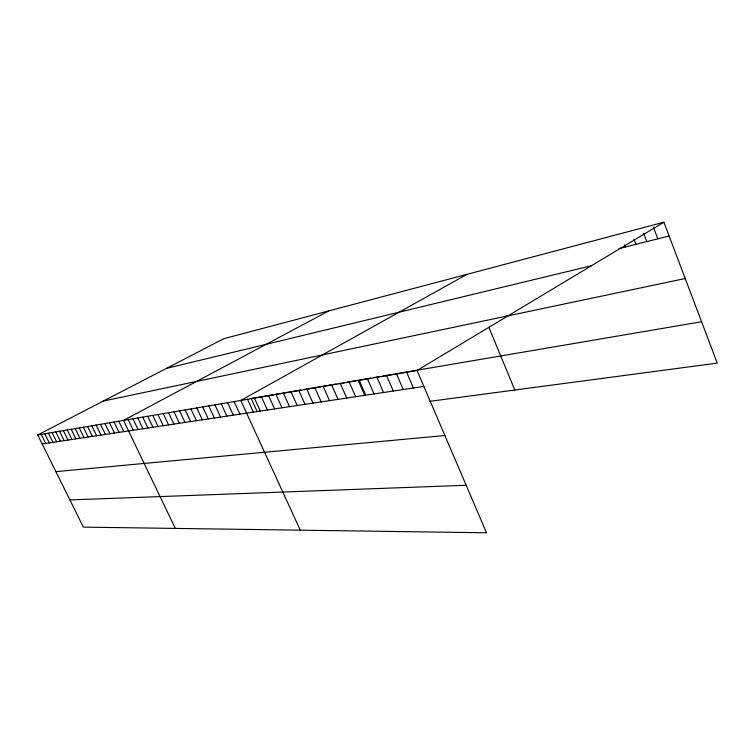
<?xml version="1.0" encoding="UTF-8"?>
<svg xmlns="http://www.w3.org/2000/svg" width="755" height="755" viewBox="0 0 755 755"><rect width="100%" height="100%" fill="white"/><g stroke="black" fill="none" stroke-linecap="round" stroke-linejoin="round"><path stroke-width="1.13" d="M417.043 370.488L486.513 532.785L83.361 527.122L37.75 434.984L417.043 370.488L663.89 222.215L717.25 363.117L429.822 401.32M466.977 274.339L240.76 400.461L300.292 530.17M328.802 310.909L123.518 420.403L175.339 528.415M37.75 434.984L223.82 338.693L663.89 222.215M619.034 248.584L669.109 236.004M166.44 368.393L591.391 265.76M506.067 316.251L685.219 278.529M103.312 401.056L508.002 315.854M274.188 394.554L251.151 398.48L256.889 411.041M275.141 394.393L278.973 393.742M279.945 393.572L287.759 392.241M288.74 392.072L292.723 391.392M293.723 391.222L300.82 390.014M303.887 389.495L314.325 387.711M315.392 387.532L318.591 386.985M319.658 386.805L330.539 384.956M333.87 384.389L336.088 384.012M338.344 383.625L340.599 383.238M342.864 382.851L345.158 382.464M347.442 382.077L359.116 380.086L365.477 394.591M360.277 379.888L370.78 378.095M373.753 377.594L376.736 377.085M377.736 376.915L380.765 376.396M382.776 376.056L394.091 374.131M395.129 373.952L407.842 371.781M408.927 371.602L701.584 321.743M42.186 443.94L423.866 386.428M55.898 471.648L444.884 435.512M69.904 499.923L466.175 485.267M44.819 433.785L49.301 442.874M41.261 434.389L45.715 443.411M55.794 431.917L60.362 441.203M52.086 432.549L56.625 441.769M48.424 433.172L52.935 442.317M67.27 429.963L71.923 439.457M63.392 430.624L68.016 440.052M59.569 431.275L64.156 440.627M79.266 427.925L84.003 437.636M75.207 428.613L79.917 438.259M71.206 429.293L75.887 438.863M91.817 425.792L96.649 435.739M87.571 426.518L92.365 436.381M83.39 427.226L88.156 437.013M100.519 424.31L105.407 434.418M96.13 425.056L100.991 435.078M114.099 422.007L119.082 432.351M109.494 422.781L114.449 433.049M104.973 423.555L109.89 433.738M118.771 421.205L123.782 431.643M137.806 417.968L142.95 428.755M132.965 418.798L138.08 429.491M128.199 419.601L133.286 430.218M147.725 416.288L152.935 427.255M142.723 417.137L147.904 428.009M157.974 414.542L163.259 425.697M152.812 415.42L158.059 426.481M168.582 412.74L173.943 424.093M163.24 413.646L168.554 424.905M179.558 410.871L184.994 422.423M174.028 411.815L179.416 423.262M190.93 408.936L196.432 420.695M185.192 409.918L190.656 421.573M202.708 406.936L208.286 418.912M196.772 407.945L202.312 419.818M214.93 404.859L220.583 417.062M208.767 405.907L214.382 417.996M227.604 402.708L233.342 415.137M221.206 403.793L226.896 416.109M234.116 401.594L239.892 414.146M247.527 399.31L253.397 412.117M261.475 396.941L267.421 410.003M254.435 398.14L260.343 411.069M268.657 395.724L274.641 408.917M283.446 393.204L289.533 406.671M275.981 394.478L282.011 407.804M291.081 391.911L297.196 405.52M306.813 389.231L313.023 403.132M298.857 390.59L305.029 404.34M314.929 387.853L321.186 401.905M331.681 385.003L338.042 399.357M323.216 386.447L329.529 400.641M340.335 383.531L346.743 398.045M349.188 382.03L355.643 396.705M358.229 380.492L364.74 395.337M376.934 377.311L383.549 392.506M367.477 378.916L374.036 393.94M386.617 375.66L393.28 391.043M396.526 373.98L403.236 389.542M406.662 372.253L413.429 388.004M488.91 327.396L514.806 390.033M624.508 244.979L625.291 247.017M633.945 239.203L635.927 244.346M643.59 233.314L646.771 241.619M653.434 227.293L657.832 238.844"/></g></svg>
